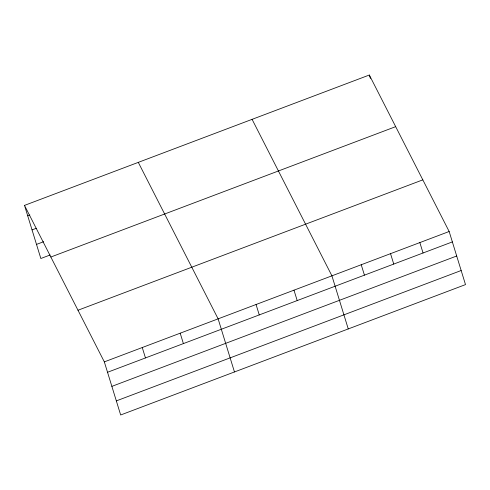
<?xml version="1.0" encoding="UTF-8"?>
<svg xmlns="http://www.w3.org/2000/svg" width="490" height="490" viewBox="0 0 490 490"><rect width="100%" height="100%" fill="white"/><g stroke="black" fill="none" stroke-linecap="round" stroke-linejoin="round"><path stroke-width="0.73" d="M24.5 205.396L369.331 75.019L449.159 231.501L465.5 284.604L120.669 414.981L104.333 361.871L24.5 205.396L40.842 258.5L50.145 254.984M27.703 215.802L29.847 214.988M32.034 229.89L36.334 228.267M36.505 244.412L43.659 241.705M50.844 257.029L395.675 126.653M77.99 310.237L422.815 179.861M104.333 361.871L449.159 231.501M107.531 372.277L452.362 241.907M111.867 386.371L456.698 255.994M116.332 400.894L461.163 270.517M252.087 119.346L331.92 275.827L348.255 328.937M138.296 162.368L218.124 318.849L234.465 371.959M369.331 75.019L370.397 78.486M419.85 242.581L423.054 252.987M390.542 253.661L393.74 264.067M361.228 264.741L364.431 275.147M293.988 290.166L297.191 300.572M256.056 304.511L259.259 314.917M180.191 333.194L183.395 343.594M142.259 347.533L145.463 357.939"/></g></svg>
